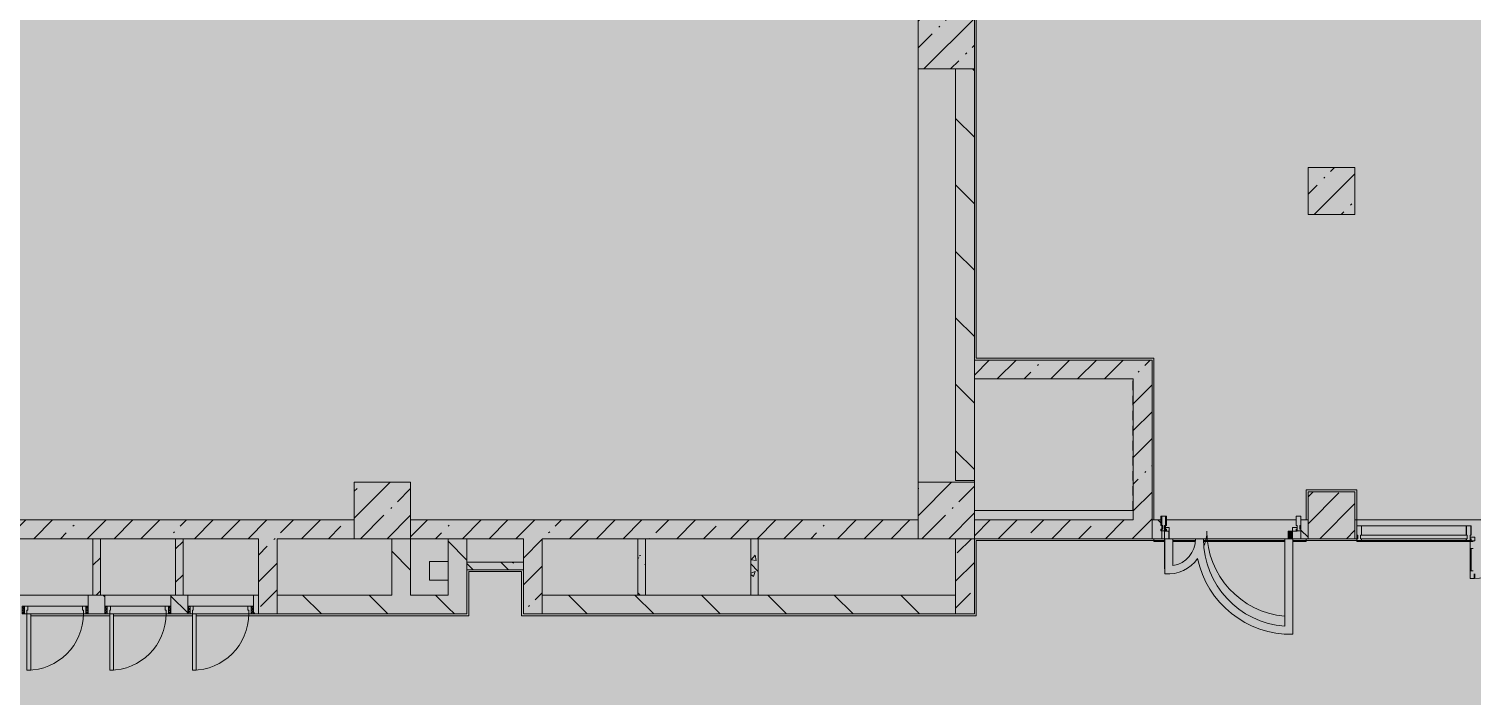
# Model space of a CAD drawing. Header units: millimetres. Extents: x 35111 to 235598, y -8553 to 29000.
# Drawn here: x 165285 to 180644, y 10024 to 17127 of the extents above; entities that cross this region are included whole.
import ezdxf

# ---------------------------------------------------------------- set-up
doc = ezdxf.new("R2010")
doc.units = ezdxf.units.MM
doc.linetypes.add('200_ШТРИХ__ш1_п0_6_', pattern=[160, 100, -60])
doc.layers.add('A-DETL-GENF-3', color=7, linetype='Continuous', lineweight=9, true_color=0xc0c0c0, transparency=0.4)
for name, color, linetype, lineweight, true_color in [('A-DETL-GENF-5', 7, 'Continuous', 5, 0xb7b7b7), ('A-DETL-GENF-6', 7, 'Continuous', 5, 0xe2e2e2), ('A-DOOR-2', 7, 'Continuous', 5, 0xaaaaaa), ('A-DOOR-3', 7, 'Continuous', 5, 0xe2e2e2), ('A-DOOR-4', 7, 'Continuous', 5, 0xb7b7b7), ('A-DOOR-FRAM-2', 7, 'Continuous', 5, 0xe2e2e2), ('A-DOOR-FRAM-3', 7, 'Continuous', 5, 0xaaaaaa), ('A-DOOR-FRAM-4', 7, 'Continuous', 5, 0xb7b7b7), ('A-FLOR-1', 7, 'Continuous', 5, 0xb7b7b7), ('A-GLAZ-CURT-2', 7, 'Continuous', 5, 0x737373), ('A-GLAZ-CWMG-2', 7, 'Continuous', 5, 0x737373), ('A-WALL-4', 7, 'Continuous', 9, 0x737373), ('I-WALL-2', 7, 'Continuous', 5, 0x737373), ('I-WALL-4', 7, 'Continuous', 5, 0x787878), ('S-COLS-2', 7, 'Continuous', 5, 0x737373)]:
    doc.layers.add(name, color=color, linetype=linetype, lineweight=lineweight, true_color=true_color)
for name, color, linetype, lineweight in [('A-DETL-MBND-1', 7, '200_ШТРИХ__ш1_п0_6_', 9), ('I-WALL-3', 7, 'Continuous', 5), ('S-COLS-1', 7, 'Continuous', 5)]:
    doc.layers.add(name, color=color, linetype=linetype, lineweight=lineweight)
pattern_1 = [(135, (108587.53, 0), (-353.5534, -353.5534), [])]
pattern_2 = [(45, (108587.53, 0), (-285.1231, 285.1231), []), (45, (108872.65, 0), (-285.1231, 285.1231), [504.031, -100.806, 16.764, -84.042])]
pattern_3 = [(135, (108587.53, 0), (-377.1708, -377.1708), [533.4, -88.9, 17.78, -88.9]), (135, (108587.53, 376.94), (-377.1708, -377.1708), []), (50, (108587.53, 0), (637.6445, -55.7866), [66.675, -733.425]), (355, (108587.5, 0), (-123.3494, 668.699), [53.34, -586.74]), (100.451, (108640.66, -4.65), (514.299, 612.908), [56.665, -623.315]), (46.184, (108587.5, 177.8), (948.776, -147.15), [100.012, -1100.137]), (96.636, (108666.6, 165.5), (830.909, 865.997), [84.998, -934.973]), (351.184, (108587.5, 177.8), (830.918, 865.988), [80.01, -880.11]), (21, (108676.43, 133.35), (530.6506, -357.9283), [66.675, -733.425]), (326, (108676.4, 133.35), (216.308, 644.6585), [53.34, -586.74]), (71.451, (108720.65, 103.5), (746.9596, 286.7243), [56.665, -623.315]), (37.5, (108587.53, 0), (10.8105, 295.9426), [16.764, -562.864, 16.764, -578.866, -588.962]), (37.5, (108587.53, 0), (10.8105, 295.9426), [-1175.258, 16.764, -572.198]), (7.5, (108587.53, 0), (233.8692, 350.6318), [16.764, -322.834, 16.764, -549.529, -224.472]), (7.5, (108587.53, 0), (233.8692, 350.6318), [-905.891, 16.764, -207.708]), (327.5, (108389.28, 0), (474.5678, -20.0513), [16.764, -205.486, 16.764, -676.656, -920.115]), (327.5, (108389.28, 0), (474.5678, -20.0513), [-915.67, 16.764, -903.351]), (317.5, (108300.4, 0), (518.4522, 88.9934), [16.764, -272.161, 16.764, -443.738, -653.415]), (317.5, (108300.4, 0), (518.4522, 88.9934), [-749.427, 16.764, -636.651])]
pattern_4 = [(45, (108587.53, 0), (-176.7767, 176.7767), [])]

# ---------------------------------------------------------------- blocks, each defined once
blk = doc.blocks.new('BSC_Колонна _Прямоугольная - 600х600-23205240-3_9_2_птичка')
at = {"layer": 'S-COLS-1'}
h = blk.add_hatch(dxfattribs=at)
h.set_pattern_fill('FP_96', color=256, style=0, pattern_type=2)
h.set_pattern_definition([(45, (-66460, -12000), (-285.1231, 285.1231), []), (45, (-66174.88, -12000), (-285.1231, 285.1231), [504.031, -100.806, 16.764, -84.042])])
h.paths.add_polyline_path([(-300, -300), (300, -300), (300, 300), (-300, 300)])
at = {"layer": 'S-COLS-2'}
for p, q in [((300, 300), (-300, 300)), ((-300, 300), (-300, -300)), ((300, -300), (300, 300)), ((-300, -300), (300, -300))]:
    blk.add_line(p, q, dxfattribs=at)
blk = doc.blocks.new('BSC_Колонна _Прямоугольная - 600х600-V206-3_9_2_птичка')
at = {"layer": 'S-COLS-1'}
h = blk.add_hatch(dxfattribs=at)
h.set_pattern_fill('FP_100', color=256, style=0, pattern_type=2)
h.set_pattern_definition([(45, (-66460, -17000), (-285.1231, 285.1231), []), (45, (-66174.88, -17000), (-285.1231, 285.1231), [504.031, -100.806, 16.764, -84.042])])
h.paths.add_polyline_path([(-300, -300), (300, -300), (300, 300), (-300, 300)])
at = {"layer": 'S-COLS-2'}
for p, q in [((300, 300), (-300, 300)), ((-300, 300), (-300, -300)), ((300, -300), (300, 300)), ((-300, -300), (300, -300))]:
    blk.add_line(p, q, dxfattribs=at)
blk = doc.blocks.new('BSC_Колонна _Прямоугольная - 600х600-V216-3_9_2_птичка')
at = {"layer": 'S-COLS-1'}
h = blk.add_hatch(dxfattribs=at)
h.set_pattern_fill('FP_118', color=256, style=0, pattern_type=2)
h.set_pattern_definition([(45, (-60460, -12000), (-285.1231, 285.1231), []), (45, (-60174.88, -12000), (-285.1231, 285.1231), [504.031, -100.806, 16.764, -84.042])])
h.paths.add_polyline_path([(-300, -300), (300, -300), (300, 300), (-300, 300)])
at = {"layer": 'S-COLS-2'}
for p, q in [((300, 300), (-300, 300)), ((-300, 300), (-300, -300)), ((300, -300), (300, 300)), ((-300, -300), (300, -300))]:
    blk.add_line(p, q, dxfattribs=at)
blk = doc.blocks.new('BSC_Колонна _Прямоугольная - 500х500-V243-3_9_2_птичка')
at = {"layer": 'S-COLS-1'}
h = blk.add_hatch(dxfattribs=at)
h.set_pattern_fill('FP_138', color=256, style=0, pattern_type=2)
h.set_pattern_definition([(45, (-70560, -15400), (-285.1231, 285.1231), []), (45, (-70274.88, -15400), (-285.1231, 285.1231), [504.031, -100.806, 16.764, -84.042])])
h.paths.add_polyline_path([(-250, -250), (250, -250), (250, 250), (-250, 250)])
at = {"layer": 'S-COLS-2'}
for p, q in [((250, 250), (-250, 250)), ((-250, 250), (-250, -250)), ((250, -250), (250, 250)), ((-250, -250), (250, -250))]:
    blk.add_line(p, q, dxfattribs=at)
blk = doc.blocks.new('110_Дверь_СКБ_1Ст - д-18 700x2100h_Технический шкаф ЭОМ и СС-V295-3_9_2_птичка')
at = {"layer": 'A-DOOR-2'}
h = blk.add_hatch(dxfattribs=at)
h.set_pattern_fill('FP_44', color=256, style=0, pattern_type=2)
h.set_pattern_definition([(135, (1951.41, 164.685), (-14.14214, -14.14214), []), (225, (1951.41, 164.685), (14.14214, -14.14214), [])])
h.paths.add_polyline_path([(362.5, 100), (337.5, 100), (337.5, 20), (362.5, 20)])
at = {"layer": 'A-DOOR-3'}
h = blk.add_hatch(color=256, dxfattribs=at)
h.paths.add_polyline_path([(312.5, 100), (312.5, 60), (302.5, 60), (302.5, 20), (337.5, 20), (337.5, 100)])
h.paths.add_polyline_path([(-287.5, 100), (-312.5, 100), (-312.5, 20), (-277.5, 20), (-277.5, 60), (-287.5, 60)])
at = {"layer": 'A-DOOR-FRAM-2'}
blk.add_hatch(color=256, dxfattribs=at).paths.add_polyline_path([(272.5, 700), (272.5, 100), (312.5, 100), (312.5, 700)])
at = {"layer": 'A-DOOR-FRAM-3'}
h = blk.add_hatch(dxfattribs=at)
h.set_pattern_fill('FP_45', color=256, style=0, pattern_type=2)
h.set_pattern_definition([(45, (-171.384, 164.685), (-14.1421, 14.1421), []), (135, (-171.384, 164.685), (-14.1421, -14.1421), [])])
h.paths.add_polyline_path([(-312.5, 100), (-337.5, 100), (-337.5, 20), (-312.5, 20)])
at = {"layer": 'A-DOOR-4'}
for p, q in [((312.5, 700), (272.5, 700)), ((272.5, 700), (272.5, 100)), ((312.5, 100), (312.5, 700)), ((272.5, 100), (312.5, 100))]:
    blk.add_line(p, q, dxfattribs=at)
blk.add_arc((312.5, 100), 600, 90, 180, dxfattribs=at)
at = {"layer": 'A-DOOR-FRAM-4'}
for p, q in [((-312.5, 100), (-337.5, 100)), ((-337.5, 100), (-337.5, 20)), ((-337.5, 20), (-312.5, 20)), ((-287.5, 100), (-312.5, 100)), ((-312.5, 100), (-312.5, 20)), ((-312.5, 20), (-312.5, 100)), ((-312.5, 20), (-277.5, 20)), ((-287.5, 60), (-287.5, 100)), ((-287.5, 100), (272.5, 100)), ((-277.5, 60), (-287.5, 60)), ((-277.5, 20), (-277.5, 60)), ((302.5, 20), (-277.5, 20)), ((312.5, 60), (302.5, 60)), ((302.5, 60), (302.5, 20)), ((302.5, 20), (337.5, 20)), ((312.5, 100), (312.5, 60)), ((337.5, 100), (312.5, 100)), ((337.5, 20), (337.5, 100)), ((362.5, 100), (337.5, 100)), ((337.5, 100), (337.5, 20)), ((337.5, 20), (362.5, 20)), ((362.5, 20), (362.5, 100))]:
    blk.add_line(p, q, dxfattribs=at)
blk = doc.blocks.new('Прямоугольный импост - Импост структурный с накладкой - 160мм Темный-33326475-3_9_2_птичка')
at = {"layer": 'A-GLAZ-CWMG-2'}
for p, q in [((-50, 40), (-50, 140)), ((-50, 140), (0, 140)), ((-40, 40), (-50, 40)), ((-50, -17), (-50, 0)), ((-50, 0), (-40, 0)), ((-40, 0), (-40, 40)), ((-10, 40), (-10, 0)), ((0, 40), (-10, 40)), ((-10, 0), (0, 0)), ((0, 140), (0, 40)), ((0, 0), (0, -17)), ((0, -17), (-50, -17))]:
    blk.add_line(p, q, dxfattribs=at)
blk = doc.blocks.new('Дверь_Витражная_остекление_ - ВВ-6 остекление-32274838-3_9_2_птичка')
at = {"layer": 'A-DETL-GENF-6'}
for points in [[(705, 420), (701, 420), (701, 100), (660, 100), (660, 20), (705, 20), (705, 386)], [(-655, 100), (-655, 20), (-610, 20), (-610, 100)]]:
    blk.add_hatch(color=256, dxfattribs=at).paths.add_polyline_path(points)
at = {"layer": 'A-DETL-GENF-5'}
for p, q in [((705, 420), (705, 20)), ((705, 20), (705, 420)), ((-655, 100), (-655, 20)), ((-655, 100), (-655, 20)), ((-610, 20), (-655, 20)), ((-655, 20), (-610, 20)), ((-610, 100), (-610, 20)), ((-610, 20), (-610, 100)), ((660, 100), (660, 20)), ((660, 100), (660, 20))]:
    blk.add_line(p, q, dxfattribs=at)
at = {"layer": 'A-DOOR-4'}
for p, q in [((-655, 20), (-705, 20)), ((-705, 20), (-705, -20)), ((-655, 100), (-655, 20)), ((-655, -20), (-655, 20)), ((655, 100), (655, 20)), ((705, 20), (655, 20)), ((655, 20), (655, -20)), ((705, -20), (705, 20)), ((-705, -20), (-655, -20)), ((655, -20), (705, -20))]:
    blk.add_line(p, q, dxfattribs=at)
for centre, radius, start, end in [((-655, 20), 910, 360, 84.7731), ((655, 20), 400, 157.5, 180)]:
    blk.add_arc(centre, radius, start, end, dxfattribs=at)
blk = doc.blocks.new('Прямоугольный импост - Импост структурный с накладкой - 160мм Темный-33326241-3_9_2_птичка')
at = {"layer": 'A-GLAZ-CWMG-2'}
for p, q in [((-25, 40), (-25, 140)), ((-25, 140), (25, 140)), ((-15, 40), (-25, 40)), ((-25, -17), (-25, 0)), ((-25, 0), (-15, 0)), ((-15, 0), (-15, 40)), ((15, 40), (15, 0)), ((25, 40), (15, 40)), ((15, 0), (25, 0)), ((25, 140), (25, 40)), ((25, 0), (25, -17)), ((25, -17), (-25, -17))]:
    blk.add_line(p, q, dxfattribs=at)
blk = doc.blocks.new('Прямоугольный импост - Импост структурный с накладкой - 160мм Темный-33326242-3_9_2_птичка')
at = {"layer": 'A-GLAZ-CWMG-2'}
for p, q in [((0, 140), (-50, 140)), ((-50, 140), (-50, 40)), ((-50, 40), (-40, 40)), ((-40, 0), (-50, 0)), ((-50, 0), (-50, -17)), ((-40, 40), (-40, 0)), ((-10, 0), (-10, 40)), ((-10, 40), (0, 40)), ((0, 0), (-10, 0)), ((0, 40), (0, 140)), ((0, -17), (0, 0)), ((-50, -17), (0, -17))]:
    blk.add_line(p, q, dxfattribs=at)
blk = doc.blocks.new('Прямоугольный импост - Импост структурный с накладкой - 160мм Темный-33326237-3_9_2_птичка')
at = {"layer": 'A-GLAZ-CWMG-2'}
for p, q in [((-50, 40), (-50, 140)), ((-50, 140), (0, 140)), ((-40, 40), (-50, 40)), ((-50, -17), (-50, 0)), ((-50, 0), (-40, 0)), ((-40, 0), (-40, 40)), ((-10, 40), (-10, 0)), ((0, 40), (-10, 40)), ((-10, 0), (0, 0)), ((0, 140), (0, 40)), ((0, 0), (0, -17)), ((0, -17), (-50, -17))]:
    blk.add_line(p, q, dxfattribs=at)
blk = doc.blocks.new('Дверь_Витражная_остекление_ - В-18-32468702-3_9_2_птичка')
at = {"layer": 'A-DETL-GENF-6'}
blk.add_hatch(color=256, dxfattribs=at).paths.add_polyline_path([(690, 420), (678, 420), (678, 370), (690, 370), (690, 20), (723, 20), (723, 420)])
at = {"layer": 'A-DETL-GENF-5'}
for p, q in [((-673, 965), (-673, 20)), ((-673, 965), (-673, 20)), ((723, 420), (678, 420)), ((678, 420), (678, 370)), ((723, 420), (678, 420)), ((678, 420), (678, 370)), ((723, 340), (690, 340)), ((713, 340), (713, 100)), ((723, 420), (723, 20)), ((723, 20), (723, 420)), ((723, 100), (690, 100))]:
    blk.add_line(p, q, dxfattribs=at)
at = {"layer": 'A-DOOR-4'}
for p, q in [((-673, 965), (-673, 20)), ((673, 420), (673, 370)), ((-673, 20), (-723, 20)), ((-723, 20), (-723, -20)), ((-673, -20), (-673, 20)), ((723, 20), (673, 20)), ((673, 20), (673, -20)), ((723, -20), (723, 20)), ((-723, -20), (-673, -20)), ((673, -20), (723, -20))]:
    blk.add_line(p, q, dxfattribs=at)
for centre, radius, start, end in [((-673, 20), 945, 15.8542, 26.1731), ((673, 20), 400, 90, 148.5381), ((-673, 20), 945, 360, 14.4313), ((673, 20), 400, 177.0378, 180)]:
    blk.add_arc(centre, radius, start, end, dxfattribs=at)
blk = doc.blocks.new('Системная панель - Стекло - 40мм-V365-3_9_2_птичка')
at = {"layer": 'A-GLAZ-CURT-2'}
for p, q in [((567, 0), (-567, 0)), ((-567, 0), (-567, -40)), ((567, -40), (567, 0)), ((-567, -40), (567, -40))]:
    blk.add_line(p, q, dxfattribs=at)
blk = doc.blocks.new('Прямоугольный импост - Импост структурный с накладкой - 160мм Темный-33326239-3_9_2_птичка')
at = {"layer": 'A-GLAZ-CWMG-2'}
for p, q in [((-25, 40), (-25, 140)), ((-25, 140), (25, 140)), ((-15, 40), (-25, 40)), ((-25, -17), (-25, 0)), ((-25, 0), (-15, 0)), ((-15, 0), (-15, 40)), ((15, 40), (15, 0)), ((25, 40), (15, 40)), ((15, 0), (25, 0)), ((25, 140), (25, 40)), ((25, 0), (25, -17)), ((25, -17), (-25, -17))]:
    blk.add_line(p, q, dxfattribs=at)
blk = doc.blocks.new('Прямоугольный импост - Импост структурный с накладкой - 160мм Темный-32468813-3_9_2_птичка')
at = {"layer": 'A-GLAZ-CWMG-2'}
for p, q in [((70880, 11837), (71994, 11837)), ((70880, 11680), (71994, 11680))]:
    blk.add_line(p, q, dxfattribs=at)

msp = doc.modelspace()

# ---------------------------------------------------------------- hatches: boundary and pattern name
at = {"layer": 'A-DETL-GENF-3'}
msp.add_hatch(color=256, dxfattribs=at).paths.add_polyline_path([(179439.5, -251.7), (184437.5, -251.7), (184437.5, 3288.3), (193157.5, 3288.3), (193157.5, 27348.3), (150497.5, 27348.3), (150497.5, 23888.3), (146897.6, 23888.3), (146897.6, -251.7), (178507.3, -251.7)])
at = {"layer": 'I-WALL-3'}
h = msp.add_hatch(dxfattribs=at)
h.set_pattern_fill('FP_104', color=256, style=0, pattern_type=2)
h.set_pattern_definition(pattern_1)
h.paths.add_polyline_path([(175147.5, 12320), (175347.5, 12320), (175347.5, 16700), (175147.5, 16700), (175147.5, 13534.8)])
h.paths.add_polyline_path([(175347.5, 17300), (175347.5, 26500), (175147.5, 26500), (175147.5, 17300)])
h = msp.add_hatch(dxfattribs=at)
h.set_pattern_fill('FP_101', color=256, style=0, pattern_type=2)
h.set_pattern_definition(pattern_2)
h.paths.add_polyline_path([(176642.9, 13400), (177037.5, 13400), (177037.5, 13600), (175347.5, 13600), (175347.5, 13400)])
h = msp.add_hatch(dxfattribs=at)
h.set_pattern_fill('FP_101', color=256, style=0, pattern_type=2)
h.set_pattern_definition(pattern_2)
h.paths.add_polyline_path([(177109, 11700), (177237.5, 11700), (177237.5, 13600), (177037.5, 13600), (177037.5, 11700)])
h = msp.add_hatch(dxfattribs=at)
h.set_pattern_fill('FP_101', color=256, style=0, pattern_type=2)
h.set_pattern_definition(pattern_2)
h.paths.add_polyline_path([(170547.5, 11700), (174747.5, 11700), (174747.5, 11900), (169347.5, 11900), (169347.5, 11700), (169947.5, 11700)])
h.paths.add_polyline_path([(163347.5, 11700), (168747.5, 11700), (168747.5, 11900), (163347.5, 11900)])
h = msp.add_hatch(dxfattribs=at)
h.set_pattern_fill('FP_101', color=256, style=0, pattern_type=2)
h.set_pattern_definition(pattern_2)
h.paths.add_polyline_path([(177037.5, 11700), (177037.5, 11900), (175347.5, 11900), (175347.5, 11700), (176642.9, 11700)])
h = msp.add_hatch(dxfattribs=at)
h.set_pattern_fill('FP_104', color=256, style=0, pattern_type=2)
h.set_pattern_definition(pattern_1)
h.paths.add_polyline_path([(177237.5, 11700), (177341.5, 11700), (177341.5, 11900), (177237.5, 11900), (177237.5, 11799.5)])
h.paths.add_polyline_path([(178821.5, 11700), (178897.5, 11700), (178897.5, 11900), (178821.5, 11900), (178821.5, 11799.5)])
h.paths.add_polyline_path([(179417.5, 11700), (179417.5, 11900), (179397.5, 11900), (179397.5, 11700)])
h.paths.add_polyline_path([(182127.5, 11700), (182127.5, 11900), (182107.5, 11900), (182107.5, 11700)])
h = msp.add_hatch(dxfattribs=at)
h.set_pattern_fill('FP_106', color=256, style=0, pattern_type=2)
h.set_pattern_definition(pattern_4)
h.paths.add_polyline_path([(166046.8, 11100), (166046.8, 11700), (165966.8, 11700), (165966.8, 11100)])
h = msp.add_hatch(dxfattribs=at)
h.set_pattern_fill('FP_106', color=256, style=0, pattern_type=2)
h.set_pattern_definition(pattern_4)
h.paths.add_polyline_path([(166846.8, 11100), (166926.8, 11100), (166926.8, 11700), (166846.8, 11700), (166846.8, 11221)])
h = msp.add_hatch(dxfattribs=at)
h.set_pattern_fill('FP_101', color=256, style=0, pattern_type=2)
h.set_pattern_definition(pattern_2)
h.paths.add_polyline_path([(167927.5, 10900), (167927.5, 11700), (167727.5, 11700), (167727.5, 10900)])
h = msp.add_hatch(dxfattribs=at)
h.set_pattern_fill('FP_104', color=256, style=0, pattern_type=2)
h.set_pattern_definition(pattern_1)
h.paths.add_polyline_path([(169347.5, 11100), (169347.5, 11700), (169147.5, 11700), (169147.5, 11100), (169185.2, 11100)])
h = msp.add_hatch(dxfattribs=at)
h.set_pattern_fill('FP_104', color=256, style=0, pattern_type=2)
h.set_pattern_definition(pattern_1)
h.paths.add_polyline_path([(169747.5, 10900), (169947.5, 10900), (169947.5, 11700), (169747.5, 11700), (169747.5, 11100)])
h = msp.add_hatch(dxfattribs=at)
h.set_pattern_fill('FP_101', color=256, style=0, pattern_type=2)
h.set_pattern_definition(pattern_2)
h.paths.add_polyline_path([(170747.5, 10900), (170747.5, 11700), (170547.5, 11700), (170547.5, 10900)])
h = msp.add_hatch(dxfattribs=at)
h.set_pattern_fill('FP_101', color=256, style=0, pattern_type=2)
h.set_pattern_definition(pattern_2)
h.paths.add_polyline_path([(175347.5, 10900), (175347.5, 11700), (175147.5, 11700), (175147.5, 10900)])
h = msp.add_hatch(dxfattribs=at)
h.set_pattern_fill('FP_104', color=256, style=0, pattern_type=2)
h.set_pattern_definition(pattern_1)
h.paths.add_polyline_path([(169747.5, 10900), (169747.5, 11100), (167927.5, 11100), (167927.5, 10900), (169185.2, 10900)])
h.paths.add_polyline_path([(165922.5, 10900), (166095.3, 10900), (166095.3, 11100), (165915.3, 11100), (165915.3, 10900)])
h.paths.add_polyline_path([(166795.3, 10900), (166975.3, 10900), (166975.3, 11100), (166795.3, 11100), (166795.3, 10980)])
h.paths.add_polyline_path([(167727.5, 10900), (167727.5, 11100), (167675.3, 11100), (167675.3, 10900)])
h.paths.add_polyline_path([(165215.3, 10900), (165215.3, 11100), (165035.3, 11100), (165035.3, 10900)])
h.paths.add_polyline_path([(163592, 10900), (164087.5, 10900), (164087.5, 11100), (160497.5, 11100), (160497.5, 10900), (161727.6, 10900)])
h.paths.add_polyline_path([(164287.5, 10900), (164335.3, 10900), (164335.3, 11100), (164287.5, 11100), (164287.5, 10980)])
h.paths.add_polyline_path([(157998.8, 10900), (160297.5, 10900), (160297.5, 11100), (153347.5, 11100), (153347.5, 10900), (154270, 10900)])
h = msp.add_hatch(dxfattribs=at)
h.set_pattern_fill('FP_104', color=256, style=0, pattern_type=2)
h.set_pattern_definition(pattern_1)
h.paths.add_polyline_path([(170747.5, 10900), (171347.5, 10900), (171347.5, 11100), (170747.5, 11100)])
h = msp.add_hatch(dxfattribs=at)
h.set_pattern_fill('FP_104', color=256, style=0, pattern_type=2)
h.set_pattern_definition(pattern_1)
h.paths.add_polyline_path([(175147.5, 10900), (175147.5, 11100), (171347.5, 11100), (171347.5, 10900), (172914.1, 10900)])
at = {"layer": 'I-WALL-4'}
h = msp.add_hatch(dxfattribs=at)
h.set_pattern_fill('FP_111', color=256, style=0, pattern_type=2)
h.set_pattern_definition(pattern_3)
h.paths.add_polyline_path([(171847.5, 11100), (171847.5, 11700), (171767.5, 11700), (171767.5, 11100)])
h = msp.add_hatch(dxfattribs=at)
h.set_pattern_fill('FP_111', color=256, style=0, pattern_type=2)
h.set_pattern_definition(pattern_3)
h.paths.add_polyline_path([(173047.5, 11100), (173047.5, 11700), (172967.5, 11700), (172967.5, 11100)])
h = msp.add_hatch(dxfattribs=at)
h.set_pattern_fill('FP_111', color=256, style=0, pattern_type=2)
h.set_pattern_definition(pattern_3)
h.paths.add_polyline_path([(170547.5, 11370), (170547.5, 11450), (169947.5, 11450), (169947.5, 11370)])
at = {"layer": 'S-COLS-1'}
h = msp.add_hatch(dxfattribs=at)
h.set_pattern_fill('FP_101', color=256, style=0, pattern_type=2)
h.set_pattern_definition(pattern_2)
h.paths.add_polyline_path([(179397.5, 11700), (179397.5, 12200), (178897.5, 12200), (178897.5, 11700)])

# ---------------------------------------------------------------- linework, layer by layer
at = {"layer": 'A-DETL-MBND-1'}
msp.add_line((177032.5, 12000), (177032.5, 13400), dxfattribs=at)
at = {"layer": 'A-FLOR-1'}
for p, q in [((175367.5, 26880), (175367.5, 13620)), ((174747.5, 16700), (174747.5, 12300)), ((175367.5, 13620), (177257.5, 13620)), ((177257.5, 13620), (177257.5, 11900)), ((175347.5, 12300), (175347.5, 12320)), ((178877.5, 11900), (178877.5, 12220)), ((178877.5, 12220), (179417.5, 12220)), ((179417.5, 12220), (179417.5, 11900)), ((177037.5, 12000), (175347.5, 12000)), ((177375.5, 11680), (175367.5, 11680)), ((175367.5, 11680), (175367.5, 10880)), ((177257.5, 11700), (177257.5, 11669)), ((177460.2, 11700), (177375.5, 11700)), ((177375.5, 11700), (177375.5, 11327.5)), ((177460.2, 11413.8), (177460.2, 11700)), ((177699.8, 11680), (177460.2, 11680)), ((177786.2, 11697.2), (177701.5, 11697.2)), ((178649.9, 11680), (177787.2, 11680)), ((178734.6, 11700), (178649.9, 11700)), ((178649.9, 11700), (178649.9, 10768.9)), ((178734.6, 10681.9), (178734.6, 11700)), ((179417.5, 11680), (178734.6, 11680)), ((178877.5, 11669), (178877.5, 11700)), ((179417.5, 11680), (179417.5, 11669)), ((177257.5, 11669), (177375.5, 11669)), ((177460.2, 11669), (177698.6, 11669)), ((177787.8, 11669), (178649.9, 11669)), ((178734.6, 11669), (178877.5, 11669)), ((179417.5, 11669), (180655.5, 11669)), ((169547.5, 11457), (169747.5, 11457)), ((169547.5, 11257), (169547.5, 11457)), ((169747.5, 11257), (169547.5, 11257)), ((170526.5, 11350), (169967.5, 11350)), ((169967.5, 11350), (169967.5, 10880)), ((170526.5, 10880), (170526.5, 11350)), ((166145.3, 10880), (165305.3, 10880)), ((167025.3, 10880), (166185.3, 10880)), ((169967.5, 10880), (167065.3, 10880)), ((175367.5, 10880), (170526.5, 10880))]:
    msp.add_line(p, q, dxfattribs=at)
for centre, radius, start, end in [((177414.5, 11697.2), 287, 279.17366, 0), ((178716.9, 11697.2), 930.7, 180, 265.86869), ((177414.5, 11697.2), 371.7, 263.98747, 326.07537), ((178716.9, 11697.2), 1015.4, 191.7891, 270.99569)]:
    msp.add_arc(centre, radius, start, end, dxfattribs=at)
at = {"layer": 'A-WALL-4'}
for p, q in [((177237.5, 11900), (177237.5, 11700)), ((166046.8, 11700), (165966.8, 11700)), ((166926.8, 11700), (166846.8, 11700)), ((169947.5, 11700), (169747.5, 11700)), ((171847.5, 11700), (171767.5, 11700)), ((173047.5, 11700), (172967.5, 11700)), ((169947.5, 11450), (169947.5, 11370)), ((170547.5, 11370), (170547.5, 11450)), ((165966.8, 11100), (166046.8, 11100)), ((166846.8, 11100), (166926.8, 11100)), ((167727.5, 10900), (167727.5, 11100)), ((167927.5, 10900), (167927.5, 11100)), ((170747.5, 10900), (170747.5, 11100)), ((171767.5, 11100), (171847.5, 11100)), ((172967.5, 11100), (173047.5, 11100)), ((175147.5, 11100), (175147.5, 10900))]:
    msp.add_line(p, q, dxfattribs=at)
at = {"layer": 'I-WALL-2'}
for p, q in [((175147.5, 16700), (175147.5, 12320)), ((175347.5, 12320), (175347.5, 16700)), ((177237.5, 13600), (175347.5, 13600)), ((177237.5, 11900), (177237.5, 13600)), ((175347.5, 13400), (177037.5, 13400)), ((177037.5, 13400), (177037.5, 11900)), ((175147.5, 12320), (175347.5, 12320)), ((168747.5, 11900), (163347.5, 11900)), ((174747.5, 11900), (169347.5, 11900)), ((177037.5, 11900), (175347.5, 11900)), ((177341.5, 11900), (177237.5, 11900)), ((177341.5, 11700), (177341.5, 11900)), ((177391.5, 11900), (178771.5, 11900)), ((178897.5, 11900), (178821.5, 11900)), ((178821.5, 11900), (178821.5, 11700)), ((178897.5, 11700), (178897.5, 11900)), ((179397.5, 11900), (179397.5, 11700)), ((179397.5, 11900), (182127.5, 11900)), ((179417.5, 11700), (179417.5, 11900)), ((165166.8, 11700), (165966.8, 11700)), ((165966.8, 11700), (165966.8, 11100)), ((166046.8, 11100), (166046.8, 11700)), ((166046.8, 11700), (166846.8, 11700)), ((166846.8, 11700), (166846.8, 11100)), ((166926.8, 11100), (166926.8, 11700)), ((166926.8, 11700), (167727.5, 11700)), ((167727.5, 11700), (167727.5, 11100)), ((167927.5, 11100), (167927.5, 11700)), ((167927.5, 11700), (168747.5, 11700)), ((169147.5, 11700), (169147.5, 11100)), ((169347.5, 11100), (169347.5, 11700)), ((169347.5, 11700), (169747.5, 11700)), ((169747.5, 11700), (169747.5, 11100)), ((169947.5, 11450), (169947.5, 11700)), ((169947.5, 11700), (170547.5, 11700)), ((170547.5, 11700), (170547.5, 11450)), ((170747.5, 11100), (170747.5, 11700)), ((170747.5, 11700), (171767.5, 11700)), ((171767.5, 11700), (171767.5, 11100)), ((171847.5, 11700), (172967.5, 11700)), ((171847.5, 11100), (171847.5, 11700)), ((172967.5, 11700), (172967.5, 11100)), ((173047.5, 11700), (174747.5, 11700)), ((173047.5, 11100), (173047.5, 11700)), ((175147.5, 11700), (175147.5, 11100)), ((175347.5, 10900), (175347.5, 11700)), ((175347.5, 11700), (177237.5, 11700)), ((177237.5, 11700), (177375.5, 11700)), ((178649.9, 11700), (177460.2, 11700)), ((178897.5, 11700), (178734.6, 11700)), ((179397.5, 11700), (179427.5, 11700)), ((170547.5, 11450), (169947.5, 11450)), ((169947.5, 11370), (170547.5, 11370)), ((169947.5, 10900), (169947.5, 11370)), ((170547.5, 11370), (170547.5, 10900)), ((165166.8, 11100), (165966.8, 11100)), ((165915.3, 11100), (165915.3, 10980)), ((166046.8, 11100), (166846.8, 11100)), ((166095.3, 10980), (166095.3, 11100)), ((166795.3, 11100), (166795.3, 10980)), ((166926.8, 11100), (167727.5, 11100)), ((166975.3, 10980), (166975.3, 11100)), ((167675.3, 11100), (167675.3, 10980)), ((169147.5, 11100), (167927.5, 11100)), ((169747.5, 11100), (169347.5, 11100)), ((171767.5, 11100), (170747.5, 11100)), ((172967.5, 11100), (171847.5, 11100)), ((175147.5, 11100), (173047.5, 11100)), ((165915.3, 10900), (166095.3, 10900)), ((166795.3, 10900), (166975.3, 10900)), ((167675.3, 10900), (169947.5, 10900)), ((170547.5, 10900), (175347.5, 10900))]:
    msp.add_line(p, q, dxfattribs=at)
at = {"layer": 'S-COLS-2'}
for p, q in [((179397.5, 12200), (178897.5, 12200)), ((178897.5, 12200), (178897.5, 11900)), ((179397.5, 11900), (179397.5, 12200)), ((178897.5, 11900), (178897.5, 11700)), ((179397.5, 11700), (179397.5, 11900)), ((178897.5, 11700), (179397.5, 11700))]:
    msp.add_line(p, q, dxfattribs=at)

# ---------------------------------------------------------------- block references
at = {"layer": 'A-DOOR-4', "rotation": 180}
for name, p in [('Дверь_Витражная_остекление_ - ВВ-6 остекление-32274838-3_9_2_птичка', (178076.5, 11800)), ('Дверь_Витражная_остекление_ - В-18-32468702-3_9_2_птичка', (181345, 11697)), ('110_Дверь_СКБ_1Ст - д-18 700x2100h_Технический шкаф ЭОМ и СС-V295-3_9_2_птичка', (165577.8, 11000)), ('110_Дверь_СКБ_1Ст - д-18 700x2100h_Технический шкаф ЭОМ и СС-V295-3_9_2_птичка', (166457.8, 11000)), ('110_Дверь_СКБ_1Ст - д-18 700x2100h_Технический шкаф ЭОМ и СС-V295-3_9_2_птичка', (167337.8, 11000))]:
    msp.add_blockref(name, p, dxfattribs=at)
at = {"layer": 'A-GLAZ-CURT-2', "rotation": 180}
msp.add_blockref('Системная панель - Стекло - 40мм-V365-3_9_2_птичка', (180024.5, 11697), dxfattribs=at)
at = {"layer": 'A-GLAZ-CWMG-2', "extrusion": (0, 0, -1)}
for name, p in [('Прямоугольный импост - Импост структурный с накладкой - 160мм Темный-33326241-3_9_2_птичка', (-177356.5, 11800)), ('Прямоугольный импост - Импост структурный с накладкой - 160мм Темный-33326475-3_9_2_птичка', (-177341.5, 11800)), ('Прямоугольный импост - Импост структурный с накладкой - 160мм Темный-33326237-3_9_2_птичка', (-179417.5, 11697)), ('Прямоугольный импост - Импост структурный с накладкой - 160мм Темный-33326239-3_9_2_птичка', (-180606.5, 11697)), ('Прямоугольный импост - Импост структурный с накладкой - 160мм Темный-33326241-3_9_2_птичка', (-180607.5, 11697))]:
    msp.add_blockref(name, p, dxfattribs=at)
at = {"layer": 'A-GLAZ-CWMG-2'}
for name, p in [('Прямоугольный импост - Импост структурный с накладкой - 160мм Темный-33326242-3_9_2_птичка', (178821.5, 11800)), ('Прямоугольный импост - Импост структурный с накладкой - 160мм Темный-32468813-3_9_2_птичка', (108587.5, 0))]:
    msp.add_blockref(name, p, dxfattribs=at)
at = {"layer": 'S-COLS-2'}
for name, p in [('BSC_Колонна _Прямоугольная - 600х600-V206-3_9_2_птичка', (175047.5, 17000)), ('BSC_Колонна _Прямоугольная - 500х500-V243-3_9_2_птичка', (179147.5, 15400)), ('BSC_Колонна _Прямоугольная - 600х600-V216-3_9_2_птичка', (169047.5, 12000)), ('BSC_Колонна _Прямоугольная - 600х600-23205240-3_9_2_птичка', (175047.5, 12000))]:
    msp.add_blockref(name, p, dxfattribs=at)

doc.saveas('drawing.dxf')
